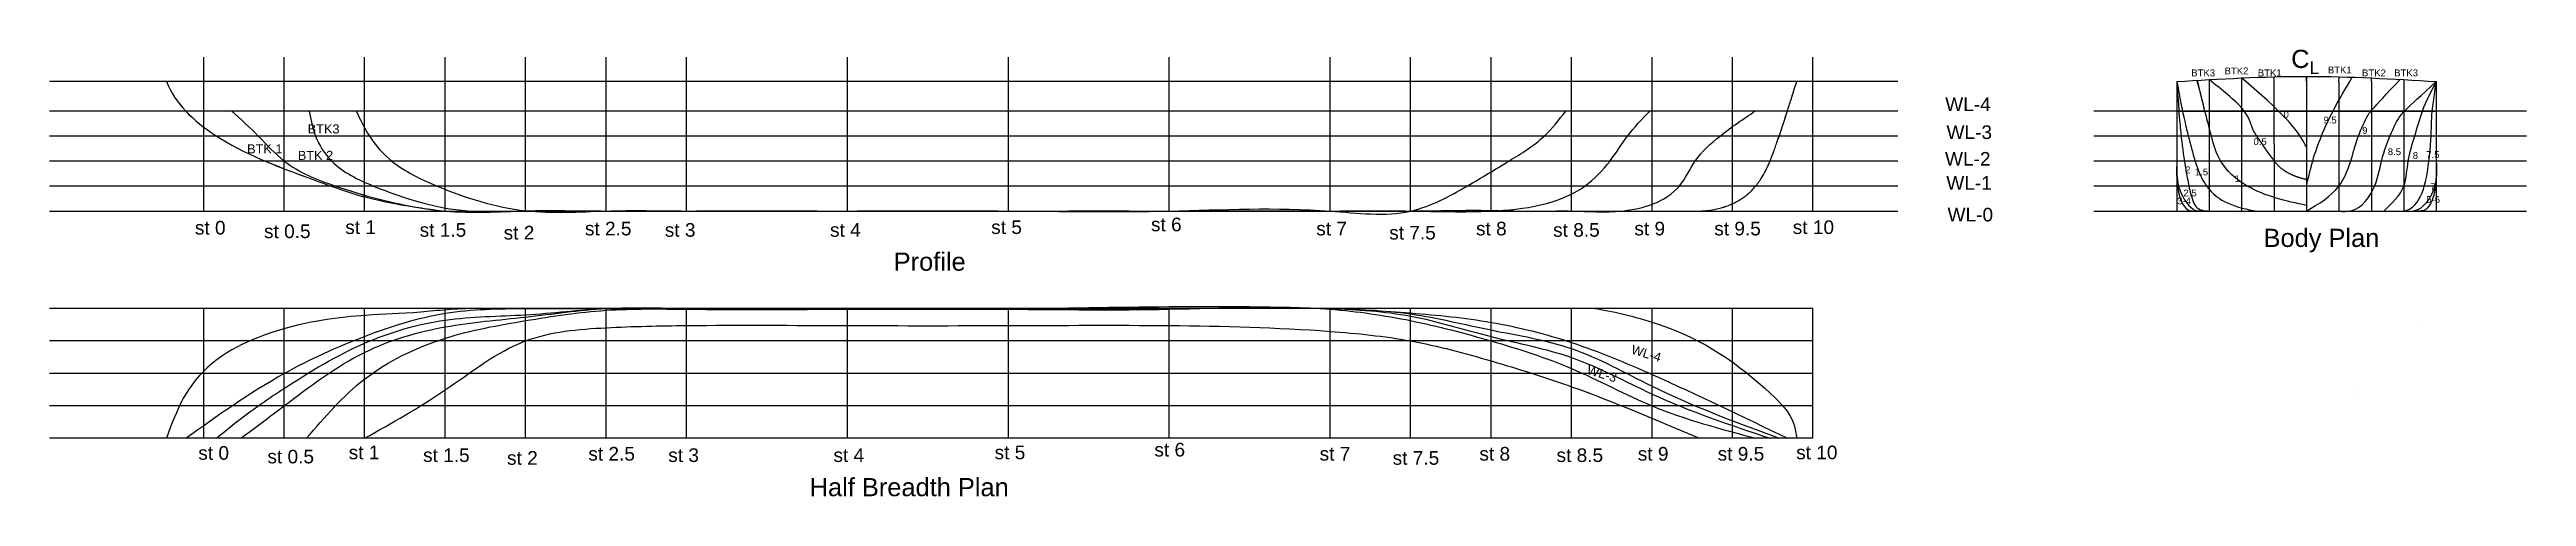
# Model space of a CAD drawing. Header units: millimetres. Extents: x 16 to 108991, y 1376 to 21049.
import ezdxf

# ---------------------------------------------------------------- set-up
doc = ezdxf.new("R2010")
doc.units = ezdxf.units.MM
doc.header["$MEASUREMENT"] = 0
for name, color, linetype in [('Buttoks-loadline', 10, 'Continuous'), ('WL', 50, 'Continuous'), ('WL-4 HB', 1, 'Continuous')]:
    doc.layers.add(name, color=color, linetype=linetype)
doc.styles.add('Annotative', font='arial.ttf')
doc.styles.get("Standard").update_dxf_attribs({"font": 'arial.ttf'})

msp = doc.modelspace()

# ---------------------------------------------------------------- linework, layer by layer
for p, q in [((81338.49962124211, 19640.23350587226), (15.68373341322877, 19640.23350587226)), ((99314.2363728853, 19640.23350587226), (99314.2363728853, 19868.23350587226)), ((100741.7863728853, 19640.23350587226), (100747.2617498292, 19848.49472866211)), ((102169.2863728853, 19640.23350587226), (102176.3250706327, 19796.66480979945)), ((63439.74482668302, 9041.238271884942), (63439.74482668302, 9041.238271884942)), ((104415.4925283517, 9041.238271884942), (104415.4925283517, 9041.238271884939)), ((63439.74482668302, 8704.099946829218), (63439.74482668302, 8704.099946829218)), ((101319.5014188117, 5945.24716234492), (101319.5014188117, 5945.24716234492))]:
    msp.add_line(p, q)
at = {"color": 0}
for p, q in [((93604.2363728853, 19640.23350587226), (93604.2363728853, 13940.23350587226)), ((99314.2363728853, 19640.23350587226), (99314.2363728853, 13940.23350587226)), ((105024.2363728853, 19640.23350587226), (105024.2363728853, 13940.23350587226)), ((15.68373341323112, 13940.23350587226), (32300.86905012629, 13940.23350587226)), ((15.68373341323112, 13940.23350587226), (81338.49962124212, 13940.23350587226)), ((89964.23602795025, 13940.23350587226), (108990.9917195265, 13940.23350587226)), ((93604.23637288527, 13940.23350587226), (105024.2363728853, 13940.23350587226))]:
    msp.add_line(p, q, dxfattribs=at)
at = {"color": 3}
for p, q in [((13879.74482668301, 8424.58353967671), (13879.74482668302, 8424.583539676718)), ((66720.08247531233, 8222.48211641854), (66720.08247531233, 8222.48211641854)), ((101603.7640419617, 6229.509785494908), (101603.7640419617, 6229.509785494908))]:
    msp.add_line(p, q, dxfattribs=at)
for points, knots in [([(5162.471854899892, 19640.23350587226), (5524.323272058867, 18683.88384323204), (7478.244448211197, 16843.16108011891), (11398.25262406337, 15413.51301737331), (13203.77800493201, 14719.56563155928), (14938.25262406337, 14267.67360521773), (17314.4904073083, 13940.25716324116), (35712.98605909238, 13940.25716324116), (54111.48171087643, 13940.25716324116), (72509.97736266047, 13940.25716324116), (72728.18619093791, 13939.49150184001), (72948.48896396326, 13956.34834569719), (73342.08415486962, 14021.48639408302), (73516.16300911442, 14062.9953828562), (73771.72582783586, 14145.20883116909), (73855.98752358127, 14175.93830830843), (73980.5680710744, 14227.17745144692), (74021.792920934, 14245.11465371412), (74103.56809969647, 14282.73027339305), (74144.119668324, 14302.40795691871), (74224.47443919764, 14343.53274731277), (74264.27980496011, 14364.97858252141), (74360.46574115494, 14419.60854534622), (74416.3724344237, 14453.78291837784), (74530.01629233256, 14528.79447025537), (74587.58409216412, 14569.93722604859), (74671.6576222913, 14635.27679537105), (74699.30243739451, 14657.66089108817), (74753.77200340929, 14703.66620723034), (74780.59437548585, 14727.29182020098), (74844.61143962629, 14786.12103733028), (74881.36062219639, 14821.960932899), (75033.79996291234, 14979.13196567492), (75141.052325889, 15111.38827530062), (75287.78812338246, 15321.98433266569), (75334.3429313895, 15394.21828402149), (75398.1243192351, 15500.72053169247), (75417.25286558275, 15533.74661938695), (75493.55104880017, 15669.69978150484), (75547.0070441529, 15775.00245067588), (75622.38228625414, 15935.94545366134), (75646.70590951513, 15990.09128909761), (75734.19090760188, 16192.00451796182), (75793.05161064329, 16342.3862259324), (75877.35717601303, 16570.05722182763), (75904.7951048903, 16646.29704747083), (75945.39139047028, 16760.87604774742), (75958.83005103935, 16799.1055914753), (75985.5930498482, 16875.58693642125), (75998.92261107081, 16913.83484206012), (76137.34669711656, 17312.41730283912), (76258.33738716837, 17673.19461004012), (76435.55058453545, 18215.62720688414), (76493.90951068774, 18396.6491784692), (76580.6235091728, 18668.57339667691), (76609.3912289894, 18759.28214062204), (76721.02762002415, 19112.99370241775), (76803.01576192654, 19376.45292644987), (76884.42417055214, 19640.23350587225)], [5208.344593932186, 5208.344593932186, 5208.344593932186, 5208.344593932186, 8044.0605719458, 11899.90434377183, 15317.29645310383, 18668.44850980281, 18668.44850980281, 18668.44850980281, 18669.44850980281, 18669.44850980281, 18669.44850980281, 19216.196280975, 19216.196280975, 19656.27808899397, 19656.27808899397, 19876.31899300346, 19876.31899300346, 19986.33944500821, 19986.33944500821, 20096.35989701295, 20096.35989701295, 20206.38034901769, 20206.38034901769, 20365.16390644023, 20365.16390644023, 20535.66475128843, 20535.66475128843, 20620.91517371253, 20620.91517371253, 20706.16559613663, 20706.16559613663, 20827.73805720983, 20827.73805720983, 21222.8553685435, 21222.8553685435, 21420.41402421033, 21420.41402421033, 21508.0389895642, 21508.0389895642, 21778.09988130078, 21778.09988130078, 21913.13032716908, 21913.13032716908, 22277.8033959289, 22277.8033959289, 22460.13993030882, 22460.13993030882, 22551.30819749877, 22551.30819749877, 22642.47646468873, 22642.47646468873, 23501.28081834018, 23501.28081834018, 23930.6829951659, 23930.6829951659, 24145.38408357876, 24145.38408357876, 24767.31202242043, 24767.31202242043, 24767.31202242043, 24767.31202242043]), ([(6006.973850001174, 18340.23350587224), (6378.055446233559, 17946.21668788162), (8026.42059027937, 16642.74522472579), (11398.96014612135, 15412.76191187359), (13204.48552698999, 14718.81452605957), (14938.96014612135, 14266.92249971802), (17315.19792936628, 13939.50605774144), (35713.69358115036, 13939.50605774144), (54112.1892329344, 13939.50605774144), (72510.68488471844, 13939.50605774144), (72728.89371299588, 13938.74039634029), (72949.19648602123, 13955.59724019747), (73342.79167692759, 14020.73528858329), (73516.87053117239, 14062.24427735649), (73772.43334989384, 14144.45772566938), (73856.69504563924, 14175.18720280871), (73981.27559313238, 14226.42634594719), (74022.50044299198, 14244.36354821441), (74104.27562175444, 14281.97916789334), (74144.82719038197, 14301.656851419), (74225.18196125561, 14342.78164181306), (74264.98732701808, 14364.22747702169), (74361.17326321291, 14418.8574398465), (74417.07995648167, 14453.03181287813), (74530.72381439053, 14528.04336475565), (74588.2916142221, 14569.18612054886), (74672.36514434927, 14634.52568987133), (74700.00995945248, 14656.90978558845), (74754.47952546726, 14702.91510173062), (74781.30189754382, 14726.54071470127), (74845.31896168426, 14785.36993183056), (74882.06814425436, 14821.20982739928), (75034.50748497031, 14978.3808601752), (75141.75984794697, 15110.63716980091), (75288.49564544043, 15321.23322716598), (75335.05045344747, 15393.46717852176), (75398.83184129307, 15499.96942619275), (75417.96038764072, 15532.99551388724), (75494.25857085815, 15668.94867600512), (75547.71456621087, 15774.25134517616), (75623.08980831211, 15935.19434816162), (75647.4134315731, 15989.34018359789), (75734.89842965985, 16191.2534124621), (75793.75913270126, 16341.63512043267), (75878.064698071, 16569.30611632791), (75905.50262694828, 16645.54594197112), (75946.09891252825, 16760.12494224769), (75959.53757309732, 16798.35448597558), (75986.30057190618, 16874.83583092153), (75999.63013312878, 16913.0837365604), (76138.05421917453, 17311.6661973394), (76259.04490922634, 17672.4435045404), (76410.50593922102, 18136.051187497), (76443.59827055417, 18238.10430254665), (76476.49320391912, 18340.23350587224)], [6620.161527933127, 6620.161527933127, 6620.161527933127, 6620.161527933127, 8044.0605719458, 11899.90434377183, 15317.29645310383, 18668.44850980281, 18668.44850980281, 18668.44850980281, 18669.44850980281, 18669.44850980281, 18669.44850980281, 19216.196280975, 19216.196280975, 19656.27808899397, 19656.27808899397, 19876.31899300346, 19876.31899300346, 19986.33944500821, 19986.33944500821, 20096.35989701295, 20096.35989701295, 20206.38034901769, 20206.38034901769, 20365.16390644023, 20365.16390644023, 20535.66475128843, 20535.66475128843, 20620.91517371253, 20620.91517371253, 20706.16559613663, 20706.16559613663, 20827.73805720983, 20827.73805720983, 21222.8553685435, 21222.8553685435, 21420.41402421033, 21420.41402421033, 21508.0389895642, 21508.0389895642, 21778.09988130078, 21778.09988130078, 21913.13032716908, 21913.13032716908, 22277.8033959289, 22277.8033959289, 22460.13993030882, 22460.13993030882, 22551.30819749877, 22551.30819749877, 22642.47646468873, 22642.47646468873, 23501.28081834018, 23501.28081834018, 23743.48412580431, 23743.48412580431, 23743.48412580431, 23743.48412580431])]:
    msp.add_open_spline(points, degree=3, knots=knots)
for points in [[(93604.2363728853, 19640.23350587226), (99314.2363728853, 19868.23350587226), (105024.2363728853, 19640.23350587225)], [(102718.0595714956, 13940.23350587226), (103596.7863728853, 15040.23350587225), (103787.2068530499, 16140.23350587225), (104078.354203296, 17240.23350587225), (104415.4925283517, 18340.23350587225), (105024.2363728853, 19640.23350587225)]]:
    msp.add_spline(points, degree=3)
at = {"color": 0}
for points, degree, knots in [([(99314.2363728853, 14187.56246348929), (98412.43243854042, 14380.81288265661), (96969.52365056031, 14690.01837342654), (95485.71741990272, 15952.59245258385), (95129.70725410421, 17232.18541059226), (94944.33181286728, 17963.57422896297), (94500.49048018287, 19693.47372585028), (94500.49048018287, 19693.47372585028), (94829.63494962711, 18340.23350587226)], 3, [0, 0, 0, 0, 2740.502217607809, 4384.871902491699, 5492.821747858341, 6647.496193139835, 6659.027689039935, 6661.329247517886, 6661.329247517886, 6661.329247517886, 6661.329247517886]), ([(99314.23604859176, 15322.58018020584), (98438.08566292458, 15521.75060373721), (97886.7363728853, 16140.23350587225), (97244.31164527618, 17061.24590799309), (96950.62479559741, 17527.69707240624), (96340.9308906516, 18812.05640166017), (95027.04817685098, 19723.68894911156)], 2, [0, 0, 0, 2831.746822781509, 3650.003198877899, 3769.219313033491, 3951.405729548201, 4108.839808004957, 4108.839808004957, 4108.839808004957]), ([(100741.7960235581, 13927.61108317111), (100918.8204493204, 13921.45567546198), (101627.8589877324, 13896.80133035329), (102424.1472344329, 14973.61317819548), (102612.2333011538, 16383.93673799913), (103073.1215480997, 17414.28952601884), (103253.8549340787, 17869.8551062425), (103596.7863728853, 18340.23350587226), (105024.2363728853, 19640.23350587226)], 3, [0, 0, 0, 0, 517.7268676701696, 2073.659044331768, 3397.781730975245, 4830.613759146019, 5583.909445049569, 5760.609276767684, 5760.609276767684, 5760.609276767684, 5760.609276767684]), ([(103596.7863728853, 13940.23350587226), (104378.8374281301, 14071.76160695718), (104761.8372294964, 16222.92339054346), (104811.6723894531, 17687.71970486801), (104826.6435155536, 18340.23350587226), (105024.2363728853, 19640.23350587226)], 3, [379.2220026039048, 379.2220026039048, 379.2220026039048, 379.2220026039152, 2899.416160972969, 5015.312863076158, 6436.241001375443, 6436.241001375443, 6436.241001375443, 6436.241001375443])]:
    msp.add_open_spline(points, degree=degree, knots=knots, dxfattribs=at)
msp.add_open_spline([(99314.2363728853, 16762.13630479948), (99026.59895524336, 17240.23350587225), (98844.00975909096, 17813.4619282903), (96452.19765575882, 19796.66705868717)], degree=3, dxfattribs=at)
for points in [[(99314.2363728853, 15040.23350587225), (99586.31184998454, 16140.23350587225), (100480.2047134928, 18340.23350587225), (101329.6000350493, 19830.641017283)], [(8042.524924503741, 18340.23350587224), (9200.45854250429, 17240.23350587223), (10339.74482668302, 16140.23350587224), (12595.87938580182, 15040.23350587223), (16385.66512738046, 14074.4252591834), (17419.74482668302, 13940.23350587226), (20959.74482668324, 13940.23350587225), (24499.74482668396, 13940.23350587226), (28039.74482668302, 13940.23350587226), (35119.74482665691, 13940.23350587226), (42199.74482667795, 13940.23350587226), (49279.74482667313, 13940.23350587226), (56359.74482668257, 13940.23350587226), (59899.74482668303, 13940.23350587226), (63439.74482668302, 13966.86085320624), (64773.39702988335, 13938.30426911126), (65909.3397967472, 13938.30426911126), (66979.74482668302, 13940.23350587226), (69192.75135932569, 13940.23350587226), (71720.83998125776, 15040.23350587224), (72421.53564220159, 16140.23350587225), (73510.51106476555, 17240.23350587225), (75056.87577071051, 18340.23350587225)], [(11435.28993333014, 18340.23350587223), (11716.05313820435, 17240.23350587223), (12429.74934458448, 16140.23350587223), (14271.72766119825, 15040.23350587223), (18425.10400010996, 13950.54052398358), (20959.74482668302, 13950.54052398358), (24416.23496279733, 13937.76853887682), (28039.74482668332, 13940.23350587225), (35119.74482665691, 13940.23350587226), (42199.74482668302, 13940.23350587226), (49279.74482667352, 13940.23350587226), (56359.74482668211, 13940.23350587225), (59899.74482668294, 13940.23350587226), (63439.74482668302, 13940.23350587226), (67559.16133479001, 15040.23350587224), (68671.96426774637, 16140.23350587225), (69442.21945092024, 17240.23350587224), (70419.57385318802, 18340.23350587225)], [(13508.1162581304, 18340.23350587223), (14090.47480918583, 17240.23350587223), (15073.29657888355, 16140.23350587224), (17064.7487595422, 15040.23350587224), (20959.74482668302, 13950.54052398358), (24499.74482668302, 13941.4820514974), (28039.74482668302, 13940.23350587226), (35119.74482665765, 13940.23350587226), (42199.74482668302, 13940.23350587226), (49279.74482667347, 13940.23350587226), (56359.74482668211, 13940.23350587226), (59899.74482668301, 13940.23350587226), (62387.08188079822, 15040.23350587224), (64223.83532205031, 16140.23350587225), (65778.0762882127, 17240.23350587224), (66720.08247531233, 18340.23350587225)], [(8435.680989924793, 3939.982116418539), (10339.74482668302, 5367.482116418539), (13879.74482668302, 7719.304802589665), (17419.74482668302, 8839.98211641855), (20959.74482668302, 9275.009391284935), (24499.74482668302, 9649.98211641854), (28039.74482668302, 9649.98211641854), (28428.95043707127, 9644.0770966088), (31204.17709032086, 9636.79879065159), (35119.74482668302, 9649.98211641854), (42199.74482668302, 9649.98211641854), (56359.74482668302, 9649.98211641854), (59899.74482668302, 9314.742468894468), (63439.74482668302, 8412.952596583165), (66979.74482668302, 7492.175213285484), (70519.74482668302, 5886.171196991006), (75711.93409064054, 3939.982116418537)], [(11327.14158159093, 3939.982116418539), (13879.74482668302, 6544.459894821509), (17419.74482668302, 8339.982116418536), (20959.74482668302, 9115.475562093949), (24499.74482668302, 9570.751672429813), (28039.74482668302, 9619.076001117612), (35119.74482668302, 9619.076001117612), (42199.74482668302, 9619.076001117612), (49279.74482668302, 9619.076001117612), (56359.74482668302, 9619.076001117612), (59899.74482668302, 9115.475562093949), (63439.74482668302, 8222.48211641854), (66979.74482668302, 7007.085082936474), (70519.74482668302, 5367.482116418539), (75080.21897327955, 3939.982116418538)], [(13879.74482668302, 3939.982116418539), (17419.74482668302, 6063.391082148761), (20959.74482668302, 8222.48211641854), (24499.74482668302, 8804.112036043121), (28039.74482668302, 8899.912699642935), (35119.74482668302, 8899.912699642935), (42199.74482668302, 8899.912699642935), (49279.74482668302, 8899.912699642935), (56359.74482668302, 8643.373008594348), (59899.74482668302, 8223.116633032269), (63439.74482668302, 7343.805315028818), (66979.74482668302, 6208.742385432561), (72602.88025270178, 3939.982116418538)]]:
    msp.add_spline(points, degree=3, dxfattribs=at)
at = {"color": 7, "true_color": 0xffffff}
msp.add_open_spline([(99314.2363728853, 13940.23350587226), (99853.35794050044, 14260.15036728667), (101107.7061956889, 15004.48556184338), (101398.7308444166, 16933.61356258395), (101927.0667351788, 17995.34882871179), (102119.5126838229, 18340.23350587226), (103438.2484984962, 19732.78327847758)], degree=3, knots=[0, 0, 0, 0, 1802.192831663678, 4193.075494846826, 5379.925174174265, 5741.731153142051, 5741.731153142051, 5741.731153142051, 5741.731153142051], dxfattribs=at)
at = {"color": 0, "lineweight": -2}
for points, knots in [([(18803.82615736125, 9650.417628548506), (17923.03124340683, 9650.417628548506), (15882.10354283197, 9419.53487921298), (13879.74482668302, 9387.010860006178), (10339.74482668302, 9002.53844390341), (6799.74482668302, 7368.289609966596), (5666.70256511605, 5367.482116418539), (5162.471687848767, 3939.981959388509)], [0, 0, 0, 0, 2748.696918852121, 6456.924169407144, 11429.39811902055, 15199.71329495791, 16844.88217789401, 16844.88217789401, 16844.88217789401, 16844.88217789401]), ([(68003.11381632209, 9649.982116418538), (68663.66849247986, 9554.038884431546), (72146.70178600328, 8775.693462817197), (74763.68868843818, 6890.879808643975), (76719.28066941882, 4965.425152585169), (76862.32234604869, 4148.05164341682), (76884.42417055211, 3939.982116418538)], [5053.963862430084, 5053.963862430084, 5053.963862430084, 5053.963862430084, 7625.52418534463, 13138.01194474647, 14804.52971865296, 15383.68645551971, 15383.68645551971, 15383.68645551971, 15383.68645551971])]:
    msp.add_open_spline(points, degree=3, knots=knots, dxfattribs=at)
at = {"color": 7, "true_color": 0xffffff}
for points in [[(6006.973850001174, 3939.98211641854), (10339.74482668302, 6794.982116418539), (13879.74482668302, 8424.583539676716), (17419.74482668302, 9439.982116418536), (20959.74482668302, 9649.98211641854), (24499.74482668302, 9649.98211641854), (28039.74482668302, 9649.98211641854), (35119.74482668302, 9649.98211641854), (42199.74482668302, 9649.98211641854), (49279.74482668302, 9649.98211641854), (56359.74482668302, 9649.98211641854), (59899.74482668302, 9452.389259086829), (63439.74482668302, 9041.23827188494), (66979.74482668302, 8153.765094478434), (70519.74482668302, 6745.25842735616), (76476.49320391912, 3939.982116418537)], [(7362.861065186415, 3939.98211641854), (8345.187234753219, 4737.529588033474), (10339.74482668302, 6134.754303788417), (13879.74482668302, 8122.105018827287), (17419.74482668302, 9139.982116418565), (20959.74482668302, 9374.917116455874), (24499.74482668302, 9649.98211641854), (28039.74482668302, 9649.98211641854), (35119.74482668302, 9649.98211641854), (42199.74482668302, 9649.98211641854), (49279.74482668303, 9649.98211641854), (56359.74482668302, 9649.98211641854), (59899.74482668302, 9411.108217048424), (63439.74482668302, 8704.099946829223), (66979.74482668302, 7883.906087023607), (70519.74482668302, 6229.509785494908), (76112.3468820172, 3939.982116418537)]]:
    msp.add_spline(points, degree=3, dxfattribs=at)
at = {"layer": 'Buttoks-loadline', "color": 0}
for p, q in [((95027.04817685098, 19723.68894911156), (95031.7363728853, 13940.23350587226)), ((96459.2363728853, 19790.83080595762), (96459.2363728853, 13940.23350587226)), ((97881.26112534729, 19848.49604659003), (97886.7363728853, 13940.23350587226)), ((99314.23637314964, 19868.23350587226), (99314.2363728853, 13940.23350587226)), ((100741.7863728853, 19640.23350587226), (100741.7863728853, 13940.23350587226)), ((102169.2863728853, 19640.23350587226), (102169.2863728853, 13940.23350587226)), ((103601.4744333128, 19723.68614792109), (103596.7863728853, 13940.23350587226)), ((93604.2363728853, 18340.23350587226), (105024.2363728853, 18340.23350587226))]:
    msp.add_line(p, q, dxfattribs=at)
at = {"layer": 'WL', "color": 0}
for p, q in [((6799.74482668302, 13940.23350587226), (6799.74482668302, 20713.13108686031)), ((10339.74482668302, 13940.23350587226), (10339.74482668302, 20713.13108686031)), ((13879.74482668302, 13940.23350587226), (13879.74482668302, 20713.13108686031)), ((17419.74482668302, 13940.23350587226), (17419.74482668302, 20713.13108686031)), ((20959.74482668302, 13940.23350587226), (20959.74482668302, 20713.13108686031)), ((24499.74482668302, 13940.23350587226), (24499.74482668304, 20713.13108686031)), ((28039.74482668302, 13940.23350587226), (28039.74482668302, 20713.13108686031)), ((35119.74482668302, 13940.23350587226), (35119.74482668302, 20713.13108686031)), ((42199.74482668302, 13940.23350587226), (42199.74482668302, 20713.13108686031)), ((49279.74482668302, 13940.23350587226), (49279.74482668302, 20713.13108686031)), ((56359.74482668302, 13940.23350587226), (56359.74482668302, 20713.13108686031)), ((56359.74482668302, 13940.23350587226), (56359.74482668302, 20713.13108686031)), ((59899.74482668303, 13940.23350587226), (59899.74482668303, 20713.13108686031)), ((63439.74482668302, 13940.23350587226), (63439.74482668302, 20713.13108686031)), ((66979.74482668302, 13940.23350587226), (66979.74482668302, 20713.13108686031)), ((70519.74482668302, 13940.23350587226), (70519.74482668302, 20713.13108686031)), ((74059.74482668303, 13940.23350587226), (74059.74482668302, 20713.13108686031)), ((77599.74482668302, 13940.23350587226), (77599.74482668303, 20713.13108686031)), ((81338.49962124211, 18340.23350587225), (15.68373341323112, 18340.23350587223)), ((108990.9917195265, 18340.23350587226), (89964.23602795025, 18340.23350587225)), ((81338.49962124211, 17240.23350587225), (15.68373341323112, 17240.23350587223)), ((108990.9917195265, 17240.23350587225), (89964.23602795026, 17240.23350587225)), ((81338.49962124211, 16140.23350587225), (15.68373341323112, 16140.23350587223)), ((108990.9917195265, 16140.23350587225), (89964.23602795025, 16140.23350587225)), ((81338.49962124212, 15040.23350587225), (15.68373341323112, 15040.23350587223)), ((108990.9917195265, 15040.23350587225), (89964.23602795025, 15040.23350587225)), ((77599.74482668302, 9649.98211641854), (15.68373341323112, 9649.98211641854)), ((6799.74482668302, 3939.98211641854), (6799.74482668302, 9649.982116418538)), ((10339.74482668302, 3939.98211641854), (10339.74482668302, 9649.982116418538)), ((13879.74482668302, 3939.98211641854), (13879.74482668302, 9649.98211641854)), ((17419.74482668302, 3939.98211641854), (17419.74482668302, 9649.98211641854)), ((20959.74482668302, 3939.98211641854), (20959.74482668302, 9649.98211641854)), ((24499.74482668302, 3939.98211641854), (24499.74482668302, 9649.98211641854)), ((28039.74482668302, 3939.98211641854), (28039.74482668302, 9649.98211641854)), ((35119.74482668302, 3939.98211641854), (35119.74482668302, 9649.98211641854)), ((42199.74482668302, 3939.98211641854), (42199.74482668302, 9649.98211641854)), ((49279.74482668302, 3939.98211641854), (49279.74482668302, 9649.98211641854)), ((56359.74482668302, 3939.98211641854), (56359.74482668302, 9649.98211641854)), ((56359.74482668302, 3939.98211641854), (56359.74482668302, 9649.98211641854)), ((59899.74482668302, 3939.98211641854), (59899.74482668302, 9649.98211641854)), ((63439.74482668302, 3939.98211641854), (63439.74482668302, 9649.98211641854)), ((66979.74482668302, 3939.98211641854), (66979.74482668302, 9649.98211641854)), ((70519.74482668302, 3939.98211641854), (70519.74482668302, 9649.98211641854)), ((74059.74482668302, 3939.98211641854), (74059.74482668302, 9649.98211641854)), ((77599.74482668302, 3939.98211641854), (77599.74482668302, 9649.98211641854)), ((77599.74482668302, 8222.482116418538), (15.68373341323112, 8222.482116418538)), ((77599.74482668302, 6794.982116418539), (15.68373341323112, 6794.982116418539)), ((77599.74482668302, 5367.482116418539), (15.68373341323112, 5367.482116418539)), ((77599.744826683, 3939.982116418537), (15.68373341323112, 3939.98211641854))]:
    msp.add_line(p, q, dxfattribs=at)
for points, knots in [([(93604.2363728853, 19640.23350587226), (93916.56663694885, 17973.1661448159), (94121.22716507595, 17239.0314227032), (94391.55232370758, 16123.25203229315), (95035.31481307745, 14471.04882274372), (96231.42248999403, 14078.60606682819), (97140.29397985814, 13940.23350587229)], [0, 0, 0, 0, 1140.17542509913, 2280.350850198268, 3488.655447557726, 6169.450892928361, 6169.450892928361, 6169.450892928361, 6169.450892928361]), ([(93604.2363728853, 19640.23350587226), (93716.49474971415, 17976.42036442161), (93790.70679078792, 17240.23350587225), (93964.3833824934, 15895.44052696272), (94154.60624495591, 14962.36403905786), (94154.60624495591, 14962.36403905786), (94327.53623676737, 14253.91693966687), (94465.88005884306, 14029.28737156727), (94777.32114766297, 13958.72892327688), (94931.74357638828, 13946.29802612664), (95031.10185627156, 13940.23350587226)], [0, 0, 0, 0, 1142.847321386362, 2260.881310136257, 3011.704580064792, 3378.915298886152, 3400.866400377975, 4587.219896245609, 4878.000203612452, 4987.251972498307, 4987.251972498307, 4987.251972498307, 4987.251972498307]), ([(93604.2363742638, 18340.23349981736), (93603.45044288674, 17974.74828035633), (93601.87858013253, 17243.77784143425), (93614.19702887157, 16075.85658751218), (93563.53438107137, 15005.57245820315), (93885.47022543545, 14055.28126901976), (94193.74696096184, 13940.23350044249), (94413.8326440003, 13941.20669036067)], [0, 0, 0, 0, 1100, 2200, 3448.210865071411, 4539.327356257593, 4782.598592375198, 4782.598592375198, 4782.598592375198, 4782.598592375198]), ([(93604.2363742638, 18340.23349981736), (93603.74714514535, 17973.56975842784), (93602.76868690838, 17240.24227564879), (93610.18876258258, 16127.96165083739), (93579.38974557733, 14938.31927997675), (94104.64530400059, 14149.38556899997), (94450.10645326071, 13940.23350587226), (94557.845362135, 13949.01892483527), (94702.77160991472, 13942.89244355128), (94855.13083664436, 13940.23350587226)], [0, 0, 0, 0, 1100, 2200, 3336.708772644651, 4669.479587419033, 4896.071989649285, 5083.959724769983, 5184.53019238959, 5184.53019238959, 5184.53019238959, 5184.53019238959]), ([(105024.2363728853, 18340.23350587226), (105024.7256023926, 17973.56976448325), (105025.7040614072, 17240.24228170524), (105018.2839869124, 16127.96165688597), (105049.0830051792, 14938.31928605799), (104557.2825981762, 14199.63520204123), (104227.4072473188, 13994.50801832727), (104017.6272650611, 13940.23350587226)], [0, 0, 0, 0, 1100, 2200, 3336.708772644651, 4669.479587419033, 5174.241852806547, 5174.241852806547, 5174.241852806547, 5174.241852806547]), ([(105024.2363715068, 18340.23349981736), (105025.0223028839, 17974.74828035633), (105026.5941656381, 17243.77784143425), (105014.275716899, 16075.85658751218), (105064.9383646992, 15005.57245820315), (104743.0025203351, 14055.28126901976), (104434.7257848087, 13940.23350044249), (104214.6401017703, 13941.20669036067)], [0, 0, 0, 0, 1100, 2200, 3448.210865071411, 4539.327356257593, 4782.598592375198, 4782.598592375198, 4782.598592375198, 4782.598592375198])]:
    msp.add_open_spline(points, degree=3, knots=knots, dxfattribs=at)

# ---------------------------------------------------------------- texts
at = {"layer": 'Buttoks-loadline', "color": 0, "attachment_point": 1}
for s, width, heights, insert, char_height in [('\\A1;C{\\H0.7x;\\S^ L;}', 1391.883647027658, [0], (98638.36341822357, 21037.28493735964), 800), ('BTK3', 800, [0], (94243.48614522838, 20171.35728500662), 300), ('BTK2', 800, [0], (95709.65385769238, 20257.66112933703), 300), ('BTK1', 800, [0], (97172.19570575957, 20171.35728500662), 300), ('BTK1', 800, [301.2278308321964], (100254.2039876396, 20298.02513793693), 300), ('BTK2', 800, [0], (101757.1424385572, 20171.35728500662), 300), ('BTK3', 800, [0], (103170.999993725, 20171.35728500662), 300), ('Body Plan', 11303.73864656378, [0], (97423.97953053477, 13159.02760211671), 800), ('Profile', 1391.883647027658, [0], (37155.74967970757, 12113.62007876551), 800), ('Half Breadth Plan', 18887.30544444331, [827.830832196453], (33458.71673843602, 2187.51671108586), 800)]:
    msp.add_mtext_dynamic_manual_height_columns(s, width=width, gutter_width=1, heights=heights, dxfattribs=dict(at, insert=insert, char_height=char_height))
at = {"layer": 'WL', "color": 0, "char_height": 600, "width": 4945.183747848379, "attachment_point": 1, "style": 'Annotative'}
for s, insert in [(' WL-4', (83186.40111179347, 18939.0661272658)), (' WL-3', (83242.28429839923, 17710.63454584847)), ('WL-2', (83409.93729993491, 16538.04039186285)), ('WL-1', (83465.82048654021, 15477.12245572707)), ('st 0', (6410.091518416537, 13505.96438874351)), ('st 0.5', (9451.75579272211, 13347.77443001862)), ('st 1', (13026.76340285922, 13529.40934547991)), ('st 1.5', (16298.80430045235, 13408.31966724864)), ('st 2', (19994.99779137387, 13287.22998901736)), ('st 2.5', (23570.00339092804, 13468.86490447866)), ('st 3', (27084.41806067317, 13408.31966724864)), ('st 4', (34355.61715114885, 13408.31966724864)), ('st 5', (41445.03742044815, 13529.40934547991)), ('st 6', (48473.86474935501, 13650.49981993995)), ('st 7', (55745.06585041387, 13468.86490447866)), ('st 7.5', (58956.51179703162, 13287.22998901736)), ('st 8', (62773.89317932073, 13468.86490447866)), ('st 8.5', (66167.11995769828, 13408.31966724864)), ('st 9', (69742.12555725244, 13468.86490447866)), ('st 9.5', (73256.54022699757, 13468.86490447866)), ('st 10', (76710.35994576733, 13529.40934547991)), ('WL-0', (83521.70711486484, 14081.17586604226)), ('st 0', (6560.587552210318, 3592.01803985657)), ('st 0.5', (9602.25182651589, 3433.828081131678)), ('st 1', (13177.259436653, 3615.462996592976)), ('st 1.5', (16449.30033424613, 3494.373318361699)), ('st 2', (20145.49382516765, 3373.283640130421)), ('st 2.5', (23720.49942472182, 3554.918555591719)), ('st 3', (27234.91409446695, 3494.373318361699)), ('st 4', (34506.11318494263, 3494.373318361699)), ('st 5', (41595.53345424193, 3615.462996592976)), ('st 6', (48624.36078314879, 3736.553471053017)), ('st 7', (55895.56188420765, 3554.918555591719)), ('st 7.5', (59107.0078308254, 3373.283640130421)), ('st 8', (62924.38921311451, 3554.918555591719)), ('st 8.5', (66317.61599149206, 3494.373318361699)), ('st 9', (69892.62159104622, 3554.918555591719)), ('st 9.5', (73407.03626079136, 3554.918555591719)), ('st 10', (76860.8559795611, 3615.462996592976))]:
    msp.add_mtext(s, dxfattribs=dict(at, insert=insert))
at = {"layer": 'WL', "color": 0, "char_height": 300, "attachment_point": 1}
for s, insert in [('0', (98304.52374915848, 18340.23350587226)), ('9.5', (100058.6851341983, 18095.33216033774)), ('9', (101763.8594640017, 17636.79355102958)), ('0.5', (96979.80710541853, 17145.80958806607)), ('8.5', (102890.8069517074, 16699.68475952171)), ('8', (103990.6873540973, 16532.22839799747)), ('7.5', (104584.1514297294, 16575.16222834214)), ('2', (93973.24741093838, 15901.66058540507)), ('1.5', (94401.50232124579, 15809.40451054676)), ('1', (96144.74272269467, 15513.06901029918)), ('3-4', (93626.29175258521, 14535.89507658337)), ('2.5', (93897.32204591413, 14885.09876313503)), ('5-6', (104582.6325864834, 14595.27715342958)), ('7', (104760.6443321598, 15163.31604755379))]:
    msp.add_mtext_dynamic_manual_height_columns(s, width=306.8753006753686, gutter_width=1, heights=[0], dxfattribs=dict(at, insert=insert))
at = {"layer": 'WL', "color": 0, "char_height": 400, "width": 4945.183747848379, "attachment_point": 1, "rotation": 343.14616001180804, "style": 'Annotative'}
for s, insert in [('WL-4', (69685.3300806807, 8058.878635012105)), ('WL-3', (67735.27806209272, 7164.509792694223))]:
    msp.add_mtext(s, dxfattribs=dict(at, insert=insert))
at = {"layer": 'WL-4 HB', "color": 0, "char_height": 400, "attachment_point": 1}
for s, insert in [('BTK3', (11374.39141573036, 17754.40711795049)), ('BTK 1', (8708.239929225998, 16874.65994191705)), ('BTK 2', (10940.36659505614, 16589.67057543643))]:
    msp.add_mtext_dynamic_manual_height_columns(s, width=28972.45344748534, gutter_width=1, heights=[0], dxfattribs=dict(at, insert=insert))

doc.saveas('drawing.dxf')
